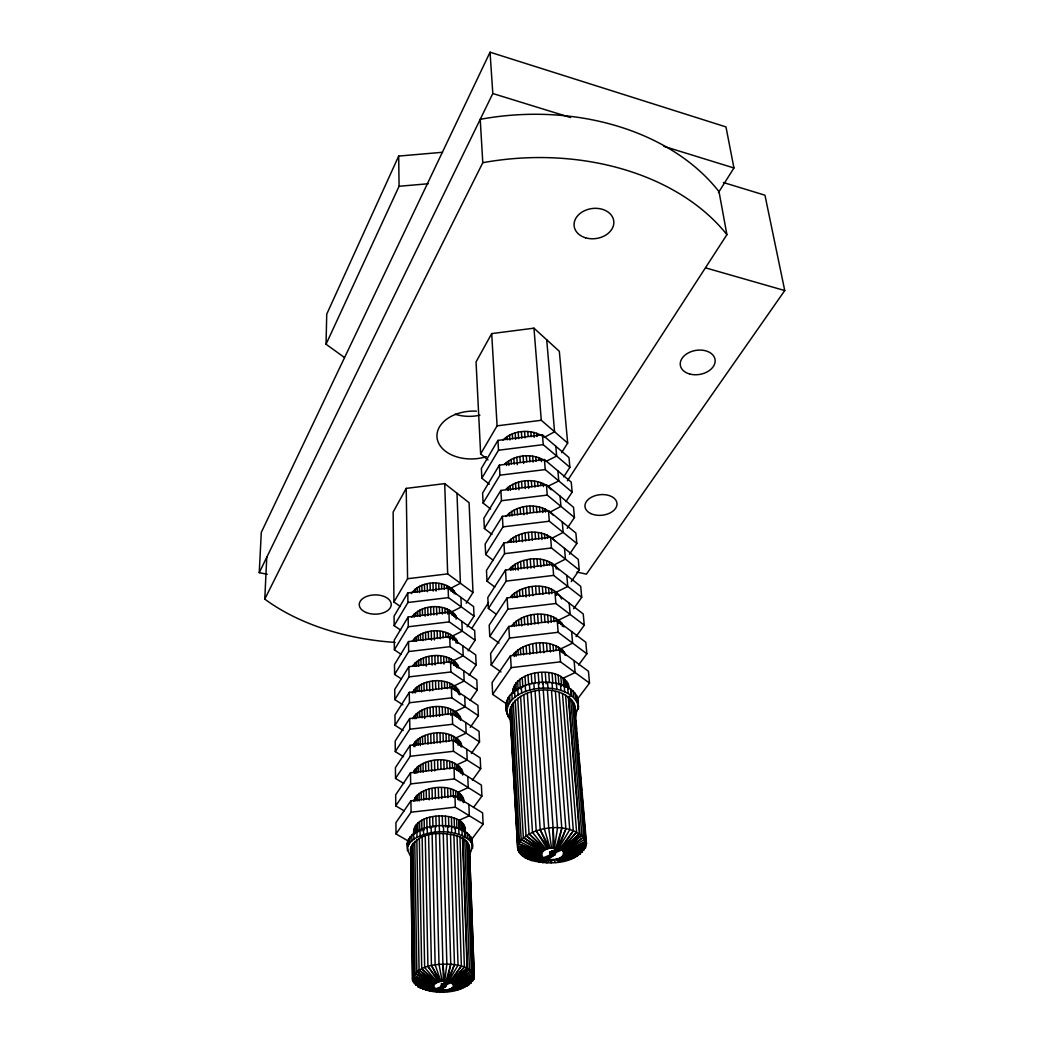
<?xml version="1.0" encoding="UTF-8"?>
<svg xmlns="http://www.w3.org/2000/svg" width="1044" height="1044" viewBox="0 0 1044 1044"><rect width="100%" height="100%" fill="white"/><g stroke="black" fill="none" stroke-linecap="round" stroke-linejoin="round"><path stroke-width="1.5" d="M469.617 854.344C490.315 813.694 387.533 817.7 410.801 856.563M575.492 717.293C580.686 681.536 515.684 682.189 509.916 711.369L517.68 848.146C518.633 854.879 525.484 858.39 531.279 860.386L544.55 858.325L554.077 855.127L554.703 852.061M552.968 848.067C568.145 846.319 565.952 860.687 552.328 859.577C537.164 861.339 539.317 846.958 552.968 848.067L553.111 828.153L543.298 690.606M344.442 357.492L326.041 344.246L326.733 314.153L398.678 156.078L442.512 152.28M459.947 836.91L466.564 841.19L469.343 846.475L474.237 975.931C469.278 995.976 421.959 997.672 412.576 980.225L410.579 848.681C417.991 830.894 444.287 831.298 459.947 836.91L464.41 967.031L450.577 982.065L441.664 984.91L440.973 986.202L444.339 986.867L444.431 983.657M442.969 986.932L443.061 983.748M513.035 690.684C516.284 668.212 566.083 664.545 568.863 688.831M574.526 716.615C600.261 668.16 484.847 672.727 509.498 718.82M506.81 714.109C505.166 683.559 571.59 678.443 578.624 706.631M437.684 989.673C425.534 984.531 445.162 977.81 450.577 982.065C463.81 993.236 427.557 989.621 425.808 989.908L436.666 989.334L443.661 986.932L443.752 983.748M517.602 840.498L518.163 850.26L541.131 854.644L517.68 848.146L509.981 709.072M441.39 983.396L441.468 986.567L435.609 988.903L422.768 988.942L436.666 989.334L445.54 986.528L445.644 983.879M551.597 851.304L551.441 855.297L552.563 855.375L553.333 855.297L553.268 851.212M395.115 642.412A204.467 130.826 -1.2 0 1 264.771 599.125L266.768 557.261M267.238 574.304L259.251 572.66L261.287 532.401L490.041 52.2L725.971 126.911L733.945 167.98L718.468 192.566M442.891 983.735L442.643 986.88L442.552 983.709M578.102 700.615L578.415 709.176M574.631 704.609L586.467 843.369C579.877 864.549 549.392 865.163 531.279 860.386L545.634 858.742M407.617 840.877L407.395 850.756M413.711 801.1C419.74 783.626 461.265 781.46 463.836 802.34M407.695 846.632L410.005 842.586L414.246 838.906C408.635 817.53 436.744 813.367 451.426 817.204C456.385 818.561 462.022 820.728 464.319 825.726C466.59 829.68 461.905 836.857 467.516 838.606C469.983 840.511 472.11 843.095 472.619 846.253M442.212 984.701L447.276 981.282L450.747 964.186L446.949 833.764M410.918 846.814L412.576 980.225L433.286 986.436L413.176 981.921L433.482 986.998M551.167 851.265L551.441 855.297C545.699 853.457 556.791 849.738 557.222 848.315L561.789 828.388L551.506 690.906M463.353 802.575L463.732 799.286M464.358 830.567L464.737 827.318M517.68 848.146L541.183 853.914L517.759 845.953C526.815 824.355 577.567 819.71 586.467 843.369L564.099 853.783L586.258 845.549L563.89 854.501L585.553 847.728L585.279 844.492M446.036 981.138L450.747 964.186C459.151 965.282 471.053 966.614 474.237 975.931L453.931 985.575L474.237 977.68L469.343 846.475M555.865 848.133L561.789 828.388M441.664 984.91L448.437 981.464L454.479 964.591L450.499 834.221M550.593 852.817L558.488 848.563L565.887 828.936L555.395 691.519M552.328 859.577L551.062 862.853L550.88 859.59L546.808 862.879M412.302 693.033C420.575 676.904 455.249 675.559 459.895 694.847M553.79 851.082L554.077 855.127L548.113 859.329L538.626 862.135L554.977 854.723L556.661 848.772M412.732 718.781C421.489 703.095 453.044 701.646 460.809 718.833M444.914 983.552L444.992 986.724L439.968 990.117L432.581 991.265C438.793 989.908 447.993 988.433 447.197 981.164M413.15 745.077C421.906 729.26 456.567 727.59 461.774 746.734M413.594 771.973C422.559 756.039 459.243 754.29 462.844 774.857M447.276 981.282L454.479 964.591M557.222 848.315L565.887 828.936M326.041 344.246L399.082 186.263L398.678 156.078M259.251 572.66L492.807 93.516L490.041 52.2M264.771 599.125L482.785 162.707L480.227 119.329A223.181 164.169 -4.5 0 1 719.016 191.691L726.911 234.665L567.427 480.801M412.576 980.225L433.273 985.849L412.471 978.489L433.391 985.275L412.837 976.727C420.549 964.525 437.723 963.912 450.747 964.186M466.211 603.236L472.997 592.509L469.082 502.712L444.718 483.62L406.22 488.383L393.144 512.056L393.94 601.996L400.4 606.525M561.594 452.665L567.675 443.074L559.323 351.293L533.967 328.168L491.698 333.597L476.051 361.929L480.645 453.918L488.005 459.921M393.94 601.996L407.578 578.728L406.22 488.383M480.645 453.918L497.088 425.835L491.698 333.597M448.437 981.464L458.029 965.191L453.879 834.9M467.164 626.791L474.028 616.117L473.611 606.616L448.137 588.072L407.786 592.927L394.071 616.13L394.162 625.643L400.674 630.132M563.721 476.873L569.88 467.32L568.993 457.546L542.449 434.839L497.936 440.398L481.375 468.43L481.858 478.204L489.297 484.194M411.336 593.605C420.706 579.759 447.406 578.833 455.954 593.958M394.162 625.643L407.93 602.492L407.786 592.927M481.858 478.204L498.51 450.225L497.936 440.398M558.488 848.563L569.75 829.732L559.049 692.381M468.13 650.83L475.085 640.22L474.655 630.524L448.933 612.123L408.152 616.991L394.28 640.063L394.371 649.786L400.948 654.236M565.9 501.642L572.138 492.115L571.238 482.132L544.42 459.543L499.384 465.128L482.602 493.055L483.098 503.064L490.628 509.015M411.727 617.278C421.306 603.51 448.033 602.505 456.802 617.578M394.371 649.786L408.295 626.765L408.152 616.991M483.098 503.064L499.972 475.177L499.384 465.128M469.121 675.377L476.155 664.845L475.725 654.927L449.729 636.683L408.517 641.577L394.502 664.506L394.593 674.437L401.248 678.835M567.218 528.342L574.448 517.498L573.521 507.28L546.43 484.821L500.859 490.432L483.868 518.255L484.377 528.499L491.972 534.397M412.132 641.46C421.88 627.483 451.165 626.322 458.068 643.404M394.593 674.437L408.674 651.547L408.517 641.577M484.377 528.499L501.459 500.728L500.859 490.432M470.139 700.433L477.252 689.98L476.808 679.853L450.551 661.779L408.896 666.685L394.723 689.471L394.815 699.597L402.88 704.844M569.489 554.26L576.823 543.48L575.87 533.014L548.478 510.699L502.373 516.349L485.147 544.041L485.682 554.521L493.355 560.393M412.537 666.137C422.494 652.278 451.804 650.986 458.968 668.016M394.815 699.597L409.052 676.877L408.896 666.685M485.682 554.521L502.986 526.881L502.373 516.349M470.283 727.342L478.374 715.662L477.917 705.326L451.399 687.409L409.287 692.342L394.958 714.97L395.05 725.319L403.193 730.5M571.277 581.573L579.237 570.076L578.259 559.362L550.593 537.203L503.926 542.88L486.478 570.442L487.013 581.169L494.778 586.989M395.05 725.319L409.444 702.756L409.287 692.342M487.013 581.169L504.552 553.672L503.926 542.88M471.327 753.481L479.522 741.906L479.052 731.335L452.261 713.613L409.679 718.559L395.193 741.018L395.284 751.589L403.519 756.717M573.639 608.73L581.717 597.312L580.725 586.337L552.746 564.36L505.505 570.05L487.822 597.468L488.37 608.456L496.226 614.224M471.731 628.488L488.566 602.505M395.284 751.589L409.835 729.208L409.679 718.559M488.37 608.456L506.157 581.116L505.505 570.05M472.397 780.207L480.684 768.723L480.214 757.918L453.135 740.405L410.083 745.364L395.428 767.627L395.519 778.446L403.845 783.496M576.066 636.566L584.262 625.212L583.231 613.963L554.964 592.183L507.136 597.899L489.205 625.147L489.767 636.409L499.032 643.065M395.519 778.446L410.24 756.261L410.083 745.364M489.767 636.409L507.802 609.239L507.136 597.899M457.05 835.8L461.357 966.013L450.577 982.065L442.865 984.57M473.493 807.508L481.884 796.141L481.401 785.101L454.036 767.797L410.488 772.769L395.676 794.836L395.767 805.89L404.185 810.875M578.546 665.067L586.858 653.792L585.814 642.282L557.235 620.697L508.806 626.439L490.628 653.505L491.202 665.041L501.016 671.944M511.064 626.609C522.548 611.105 554.155 608.587 563.93 626.922M395.767 805.89L410.657 783.913L410.488 772.769M491.202 665.041L509.485 638.067L508.806 626.439M562.468 693.529L573.339 830.802L560.798 849.346L551.963 852.4M471.784 839.18L483.098 824.173L482.615 812.884L454.949 795.815L410.918 800.8L395.924 822.646L396.015 833.947L407.617 840.655M576.405 700.498L589.521 683.102L588.451 671.292L559.558 649.929L510.516 655.71L492.076 682.567L492.664 694.39L506.327 703.786M512.761 655.293C524.545 639.92 556.178 637.271 566.279 655.528M396.015 833.947L411.088 812.193L410.918 800.8M492.664 694.39L511.208 667.625L510.516 655.71M723.388 182.517L764.952 195.202L784.749 290.558L586.428 574.148L576.927 572.06M449.572 981.738L461.357 966.013M559.714 848.916L573.339 830.802M443.556 984.505L445.71 984.87L448.15 981.804M552.72 852.322L555.069 852.804L557.796 849.385M464.41 967.031L451.608 982.521L445.71 984.87L445.618 981.686M565.561 694.926L576.601 832.094L561.881 849.92L555.069 852.804L554.782 848.759M505.896 516.545C517.276 503.586 541.497 501.955 553.242 515.227M507.449 542.619C519.077 529.713 543.363 528.029 555.356 541.236M509.054 569.306C521.152 556.139 547.8 554.233 558.67 569.776M510.699 596.646C523.109 583.27 552.498 581.09 561.633 599.008M555.069 852.804L558.07 849.529M445.71 984.87L448.385 981.947M576.601 832.094L560.798 849.346L551.219 852.556M568.249 696.531L579.433 833.608L562.586 850.377L581.899 835.291L570.598 698.332M462.492 838.175L467.073 968.206L452.287 982.887L469.448 969.524L464.763 839.611M502.986 439.968C512.982 430.245 529.804 428.823 541.758 435.674M504.461 464.306C514.64 454.584 531.553 453.174 543.689 459.973M579.433 833.608L561.881 849.92L579.838 833.882L568.641 696.831L571.59 695.461L571.094 689.418M467.073 968.206L451.608 982.521L467.477 968.427L462.87 838.41L465.454 837.288L465.246 831.52M505.975 489.192C516.349 479.483 533.353 478.087 545.66 484.834M572.451 700.302L583.831 837.144L563.721 851.643L585.227 839.128L573.782 702.403M466.564 841.19L471.34 970.998L453.409 983.879L472.762 972.564L467.934 842.873M583.831 837.144L563.238 850.99L581.899 835.291L573.091 839.911M471.34 970.998L452.913 983.357L469.448 969.524L461.513 973.726M440.033 991.8L442.486 990.312L443.883 991.748L443.791 990.286M548.113 859.329L542.632 862.644L549.457 859.512M414.246 838.906C429.358 830.111 449.325 829.341 465.05 837.014M544.172 437.462L554.573 431.772L546.717 339.822M468.86 844.648L473.728 974.235L453.931 985.001L474.237 975.931M547.826 486.334L558.762 480.945L557.914 470.922M550.162 512.043L560.941 506.392L574.448 517.498M552.25 538.078L563.16 532.44L576.823 543.48M453.735 984.44L473.728 974.235M554.39 564.739L565.443 559.127L579.237 570.076M564.021 852.348L586.102 841.229L564.165 853.052L586.467 843.369M474.237 977.68L453.801 986.149L473.78 979.429L473.467 971.351M439.968 990.117L436.248 991.643L441.194 990.26M552.524 851.317L552.563 855.375L544.55 858.325L528.029 859.134L543.428 857.763L550.188 854.892L549.992 852.204M473.78 979.429L453.487 986.724L472.801 981.138M585.553 847.728L563.473 855.206L584.275 849.868M453.018 987.285L471.405 982.795L452.404 987.807L469.578 984.375L451.661 988.303L467.307 985.849L450.786 988.759L464.684 987.219L449.794 989.164L461.748 988.42M562.899 855.897L582.526 851.93L562.155 856.563L580.333 853.888L561.267 857.163L577.645 855.715L560.25 857.737L574.591 857.398L559.114 858.233L571.198 858.86M534.828 861.391L546.847 859.095M497.088 425.835L541.288 420.288L567.675 443.074M498.51 450.225L543.232 444.653L569.88 467.32M499.972 475.177L545.216 469.578L572.138 492.115M501.459 500.728L547.239 495.104L560.941 506.392L560.067 496.148M502.986 526.881L549.314 521.23L563.16 532.44L562.259 521.948M504.552 553.672L551.454 547.983L565.443 559.127L564.517 548.374M407.578 578.728L447.667 573.887L472.997 592.509M506.157 581.116L553.633 575.401L581.717 597.312M407.93 602.492L448.45 597.625L474.028 616.117M507.802 609.239L555.865 603.497L584.262 625.212M408.295 626.765L449.246 621.885L475.085 640.22M509.485 638.067L558.149 632.299L586.858 653.792M408.674 651.547L450.055 646.654L476.155 664.845M409.052 676.877L450.891 671.971L477.252 689.98M511.208 667.625L560.497 661.831L589.521 683.102M409.444 702.756L451.739 697.823L478.374 715.662M409.835 729.208L452.6 724.262L479.522 741.906M410.24 756.261L453.487 751.288L480.684 768.723M410.657 783.913L454.401 778.928L481.884 796.141M411.088 812.193L455.328 807.195L483.098 824.173M399.082 186.263L428.236 183.757M429.097 990.691L438.806 989.934M531.696 857.542L522.653 856.08L542.749 857.307L525.184 857.698L543.428 857.763L524.714 857.437M448.698 989.516L458.525 989.477L447.55 989.816L455.08 990.338L446.323 990.038L451.452 991.017M522.653 856.08L542.097 856.693L520.656 854.266L541.601 856.054L519.155 852.322M425.613 988.081L417.678 986.528L434.957 988.537L420.093 987.807L435.609 988.903L419.649 987.611M417.678 986.528L434.317 988.055L415.734 985.105L433.821 987.546L414.233 983.565M557.848 858.664L567.518 860.152L556.543 859.016L563.616 861.209L555.173 859.29L559.519 862.018M518.163 850.26L541.288 855.349M705.77 267.916L784.749 290.558M517.759 845.953L541.379 853.196L518.359 843.761L510.529 706.762M492.807 93.516L570.598 117.541M663.932 146.356L733.945 167.98M518.359 843.761L541.784 852.478L519.52 841.594L511.612 704.491M412.837 976.727L433.691 984.701L413.724 975.005L411.754 844.974M445.057 990.195L447.68 991.474M413.019 843.187L415.055 973.308L434.761 983.605L416.83 971.69L414.716 841.477M513.178 702.286L521.191 839.493L543.089 851.121L523.344 837.471L515.201 700.185M415.055 973.308L434.147 984.14M521.191 839.493L542.345 851.787M416.83 971.69L435.505 983.122L419.075 970.163L416.843 839.872M523.344 837.471L543.963 850.508L525.993 835.591L517.707 698.214M419.075 970.163L436.379 982.652L421.698 968.767L419.336 838.397M525.993 835.591L544.981 849.933L529.06 833.843L520.591 696.413M421.698 968.767L437.371 982.247L424.66 967.514L422.141 837.092M548.113 486.608L551.167 489.806M529.06 833.843L546.129 849.438L532.479 832.316L523.814 694.821M545.829 461.474L556.648 456.071L555.813 446.284M425.26 835.957L427.936 966.418L439.641 981.582L431.433 965.517L428.588 835.017M527.351 693.438L536.238 830.972L548.713 848.628L540.218 829.863L531.122 692.303M427.936 966.418L438.48 981.882M536.238 830.972L547.395 848.981M431.433 965.517L440.855 981.347L435.152 964.813L432.125 834.3M540.218 829.863L550.097 848.354L544.42 829.027L535.089 691.441M553.751 859.473L555.304 862.553M552.915 850.873L554.194 855.075M414.168 829.197L414.742 832.407M509.916 711.369L511.025 724.993M442.147 981.19L439.015 964.33L435.792 833.83M551.532 848.159L548.766 828.453L539.187 690.88M444.157 981.334L444.574 984.544L444.483 981.36M552.824 851.278L553.333 855.297M552.054 851.33L552.563 855.375M439.498 833.569L442.917 964.056L444.731 981.086L446.858 964.017L443.256 833.543M577.71 698.097L578.232 704.113M566.827 575.44L567.766 586.454L556.582 592.039L556.817 595.08M569.202 603.171L570.154 614.446L558.827 620.019L559.075 623.124M571.616 631.581L572.608 643.143L561.124 648.689L561.372 651.874M574.109 660.708L575.113 672.558L563.473 678.078L564.713 691.78M576.771 695.63L577.28 701.659M575.27 693.281L575.779 699.31M573.234 691.076L573.73 697.118M575.766 720.543L576.458 728.66M576.862 733.527L577.541 741.645M577.815 744.894L578.637 754.629M578.898 757.879L579.72 767.627M579.994 770.864L580.673 778.994M580.947 782.23L581.625 790.347M582.043 795.228L582.722 803.345M583.126 808.213L583.805 816.33M584.079 819.579L584.757 827.696M585.175 832.564L585.854 840.681M570.663 689.079L571.172 695.121M568.68 684.851L568.941 688.035M567.936 682.933L568.458 689.314M567.675 687.278L568.158 693.32M562.024 623.111L562.285 626.217M564.36 651.743L564.621 654.927M566.761 681.106L567.27 687.474M556.008 566.096L556.256 569.058M560.484 621.35L560.732 624.469M562.807 650.007L563.055 653.192M565.182 679.383L565.822 687.37M443.4 983.748L443.661 986.932M556.269 591.778L556.504 594.806M558.501 619.744L558.749 622.863M560.798 648.415L561.059 651.613M563.16 677.804L563.799 685.791M533.967 328.168L541.288 420.288M542.449 434.839L543.232 444.653M544.42 459.543L545.216 469.578M546.43 484.821L547.239 495.104M548.478 510.699L549.314 521.23M550.593 537.203L551.454 547.983M552.746 564.36L553.633 575.401M554.964 592.183L555.865 603.497M557.235 620.697L558.149 632.299M559.558 649.929L560.497 661.831M551.845 563.003L552.08 565.965M556.217 618.309L556.465 621.428M558.488 647.006L558.749 650.19M560.824 676.408L561.581 685.999M560.458 684.446L560.928 690.502M541.275 458.668L541.51 461.644M543.219 483.542L543.454 486.582M545.203 509.002L545.451 512.108M547.239 535.063L547.487 538.247M549.327 561.737L549.562 564.713M551.454 589.077L551.819 593.631M553.646 617.069L554.012 621.754M555.891 645.779L556.256 650.569M558.188 675.194L558.932 684.786M556.387 683.481L556.843 689.536M444.091 983.709L444.339 986.867M536.733 433.273L536.981 436.496M538.613 457.598L538.834 460.561M540.518 482.472L540.753 485.512M542.475 507.932L542.841 512.604M544.485 534.006L544.851 538.782M546.534 560.693L546.873 565.156M548.635 588.046L549.105 594.127M550.788 616.051L551.271 622.289M552.994 644.761L553.49 651.156M555.264 674.202L555.995 683.794M533.889 432.438L534.254 437.279M535.729 456.763L536.068 461.226M537.608 481.649L537.947 486.217M539.526 507.123L539.878 511.795M541.497 533.197L541.98 539.578M543.519 559.897L543.963 565.835M545.581 587.25L546.051 593.331M547.708 615.281L548.296 623.072M549.875 644.004L550.475 651.991M552.093 673.445L552.824 683.05M552.054 682.789L552.511 688.857M530.861 431.838L531.226 436.679M532.675 456.163L533.106 462.114M534.515 481.062L534.972 487.143M536.407 506.536L536.864 512.774M538.339 532.623L538.808 539.004M540.322 559.323L540.87 566.748M542.345 586.689L542.919 594.297M544.433 614.72L545.007 622.511M546.56 643.456L547.147 651.443M548.739 672.91L549.457 682.515M547.578 682.463L548.022 688.518M547.447 690.606L557.496 828.127L554.429 848.041L553.111 828.153M527.755 431.511L528.107 436.353M529.517 455.85L529.947 461.8M531.331 480.749L531.774 486.83M533.184 506.236L533.641 512.46M535.076 532.323L535.546 538.704M537.021 559.036L537.556 566.461M539.017 586.402L539.565 594.01M541.053 614.433L541.614 622.237M543.141 643.169L543.833 652.774M545.281 672.636L546.09 683.846M555.186 849.046L555.617 853.261M542.984 682.437L543.415 688.492M524.584 431.459L525.041 437.932M526.307 455.797L526.737 461.748M528.081 480.71L528.629 488.318M529.895 506.196L530.339 512.421M531.761 532.283L532.323 540.257M533.667 559.01L534.293 567.923M535.611 586.376L536.146 593.984M537.608 614.42L538.273 623.777M539.657 643.156L540.335 652.761M541.758 672.623L542.554 683.833M554.299 849.842L554.69 854.879M521.387 431.681L521.83 438.141M523.083 456.019L523.605 463.458M524.819 480.919L525.354 488.54M526.594 506.418L527.142 514.209M528.408 532.505L528.969 540.492M530.274 559.232L530.9 568.145M532.179 586.611L532.818 595.732M534.136 614.655L534.789 624.012M536.146 643.404L536.812 652.996M538.195 672.871L538.978 684.081M550.619 852.452L550.801 855.153M538.378 682.75L538.808 688.818M549.627 851.904L549.823 854.605M518.216 432.164L518.659 438.624M519.886 456.515L520.29 462.453M521.582 481.414L522 487.509M523.318 506.901L523.853 514.705M525.093 533.001L525.641 540.988M526.92 559.728L527.533 568.641M528.786 587.106L529.412 596.241M530.704 615.151L531.344 624.508M532.662 643.9L533.314 653.492M534.672 673.367L535.324 682.985M533.862 683.389L534.267 689.458M515.175 432.908L515.606 439.38M516.806 457.259L517.302 464.697M518.463 482.158L518.972 489.78M520.173 507.658L520.578 513.883M521.909 533.745L522.444 541.732M523.697 560.471L524.192 567.91M525.524 587.85L526.124 596.985M527.39 615.895L528.016 625.252M529.308 644.644L529.947 654.236M531.279 674.111L531.918 683.729M529.452 684.342L529.856 690.41M512.265 433.899L512.591 438.754M513.857 458.238L514.248 464.188M515.488 483.15L515.893 489.244M517.158 508.637L517.563 514.875M518.855 534.737L519.273 541.118M520.604 561.463L521.087 568.889M522.391 588.829L522.887 596.437M524.232 616.873L524.74 624.677M526.111 645.61L526.633 653.609M528.029 675.09L528.655 684.694M509.55 435.126L509.863 439.968M511.116 459.464L511.403 463.927M512.708 484.364L512.995 488.931M514.34 509.863L514.64 514.535M516.01 535.95L516.415 542.332M517.72 562.664L518.202 570.089M519.468 590.03L519.86 596.124M521.269 618.074L521.765 625.878M523.109 646.81L523.618 654.81M525.001 676.277L525.615 685.882M525.236 685.608L525.628 691.676M507.071 436.549L507.28 439.785M508.611 460.887L508.885 465.35M510.177 485.799L510.451 490.354M511.769 511.273L512.069 515.945M513.413 537.36L513.713 542.149M515.083 564.073L515.462 570.024M516.806 591.439L517.185 597.52M518.568 619.47L518.959 625.708M520.369 648.207L520.773 654.601M522.222 677.66L522.822 687.265M521.321 687.148L521.7 693.203M506.379 462.518L506.562 465.493M507.906 487.404L508.102 490.458M509.485 512.891L509.681 516.01M511.09 538.978L511.286 542.162M512.748 565.678L513.022 570.128M514.431 593.031L514.718 597.599M516.167 621.063L516.454 625.734M517.928 649.786L518.229 654.575M519.755 679.226L520.343 688.818M510.725 567.44L510.907 570.402M512.395 594.78L512.578 597.821M514.092 622.798L514.287 625.917M515.84 651.508L516.127 656.298M517.628 680.949L518.111 688.936M517.733 688.909L518.098 694.978M514.105 653.348L514.287 656.532M515.866 682.763L516.349 690.75M514.509 684.694L514.888 691.089M514.562 690.919L514.927 696.987M513.609 686.665L513.974 693.059M513.1 688.675L513.374 693.464M511.821 693.125L512.173 699.18M509.55 695.461L509.903 701.516M511.312 729.873L512.043 742.897M512.421 749.396L513.165 762.42M513.439 767.301L514.183 780.312M514.457 785.192L515.201 798.203M515.566 804.715L516.219 816.095M516.584 822.607L517.328 835.618M507.828 697.927L508.167 703.969M507.71 713.509L507.88 716.523M506.64 700.459L506.979 706.501M506.027 703.03L506.275 711.616M410.579 848.681L410.67 850.547M407.212 842.939L407.317 845.014M472.384 842.573L472.606 848.315M471.849 838.476L472.084 844.231M470.831 836.505L471.053 842.26M456.972 493.238L460.404 583.27L451.204 588.02L451.321 591.165M460.952 597.416L461.317 606.942L452.013 611.68L452.13 614.89M461.866 621.389L462.244 631.124L452.835 635.848L452.939 638.798M462.805 645.884L463.184 655.815L453.683 660.513L453.84 665.028M463.758 670.887L464.149 681.04L454.545 685.712L454.701 690.332M464.737 696.439L465.141 706.814L455.419 711.46L455.576 716.184M465.741 722.552L466.146 733.149L456.319 737.769L456.489 742.597M466.759 749.227L467.177 760.071L457.233 764.665L457.442 770.642M467.803 776.514L468.221 787.607L458.172 792.161L458.433 799.795M468.873 804.415L469.304 815.755L459.138 820.284L459.451 829.432M469.291 834.613L469.513 840.368M469.278 859.878L469.774 872.81M470.309 887.348L470.805 900.267M471.353 914.805L471.888 929.343M472.436 943.88L472.867 955.195M467.294 832.851L467.516 838.606M554.886 851.969L554.977 854.723M460.404 717.163L460.521 720.308M461.357 743.419L461.461 746.63M462.322 770.25L462.479 774.713M463.314 797.681L463.471 802.249M464.319 825.726L464.541 831.807M456.058 615.908L456.163 619.118M456.92 640.037L457.024 642.987M457.794 664.676L457.911 667.677M458.694 689.836L458.864 694.443M459.621 715.545L459.738 718.69M460.561 741.814L460.73 746.63M461.526 768.658L461.683 773.134M462.505 796.115L462.675 800.683M463.51 824.173L463.784 831.794M454.114 590.669L454.218 593.814M454.949 614.316L455.053 617.526M455.797 638.458L455.954 642.882M456.672 663.11L456.828 667.625M457.559 688.283L457.729 692.89M458.473 714.005L458.642 718.716M459.399 740.287L459.569 745.103M460.352 767.157L460.561 773.121M461.317 794.614L461.539 800.722M462.309 822.711L462.583 830.319M461.996 829.823L462.192 835.591M452.691 589.168L452.809 592.313M453.514 612.828L453.631 616.038M454.362 636.971L454.453 639.92M455.21 661.635L455.367 666.15M456.084 686.835L456.254 691.441M456.985 712.569L457.155 717.28M457.898 738.865L458.12 745.285M458.838 765.748L459.047 771.712M459.791 793.231L460.052 800.852M460.769 821.328L461.083 830.476M450.93 587.785L451.034 590.93M451.726 611.458L451.843 614.668M452.548 635.613L452.704 640.037M453.396 660.291L453.54 664.806M454.244 685.49L454.401 690.11M455.119 711.238L455.288 715.962M456.019 737.56L456.176 742.375M456.933 764.456L457.142 770.42M457.872 791.952L458.133 799.587M458.825 820.075L459.138 829.223M458.773 828.597L458.968 834.378M448.907 586.558L449.011 589.703M449.69 610.231L449.794 613.441M450.499 634.4L450.643 638.824M451.308 659.09L451.465 663.606M452.143 684.303L452.3 688.923M453.005 710.064L453.161 714.788M453.879 736.398L454.036 741.214M454.766 763.308L454.962 769.284M455.68 790.817L455.876 796.924M456.606 818.953L456.92 828.114M444.718 483.62L447.667 573.887M448.137 588.072L448.45 597.625M448.933 612.123L449.246 621.885M449.729 636.683L450.055 646.654M450.551 661.779L450.891 671.971M451.399 687.409L451.739 697.823M452.261 713.613L452.6 724.262M453.135 740.405L453.487 751.288M454.036 767.797L454.401 778.928M454.949 795.815L455.328 807.195M455.262 827.592L455.458 833.36M446.662 585.488L446.754 588.633M447.419 609.174L447.576 613.989M448.202 633.356L448.346 637.78M448.998 658.059L449.142 662.575M449.807 683.285L449.951 687.892M450.63 709.046L450.838 715.349M451.478 735.394L451.634 740.209M452.352 762.316L452.535 768.293M453.226 789.838L453.474 797.486M454.14 818L454.479 828.688M444.196 584.614L444.339 589.338M444.927 608.3L445.07 613.128M445.684 632.494L445.814 636.918M446.454 657.198L446.584 661.726M447.237 682.437L447.419 688.596M448.033 708.224L448.228 714.514M448.855 734.571L449.05 741.005M449.69 761.507L449.925 768.984M450.551 789.042L450.786 796.689M451.426 817.204L451.752 827.905M451.504 826.835L451.687 832.616M441.534 583.948L441.677 588.659M442.251 607.647L442.447 614.068M442.969 631.842L443.152 637.74M443.713 656.559L443.935 664.088M444.47 681.797L444.653 687.957M445.24 707.584L445.436 713.887M446.036 733.945L446.271 741.997M446.832 760.893L447.067 768.371M447.667 788.442L447.941 797.629M448.502 816.617L448.829 827.318M447.55 826.313L447.719 832.094M438.741 583.466L438.924 589.756M439.42 607.164L439.615 613.598M440.124 631.372L440.333 638.758M440.829 656.089L441.051 663.632M441.56 681.341L441.782 689.053M442.291 707.14L442.526 715.023M443.047 733.514L443.282 741.553M443.831 760.463L444.091 769.441M444.613 788.024L444.888 797.211M445.423 816.212L445.736 826.913M442.917 964.056L443.426 981.099M443.465 826.078L443.622 831.859M435.883 583.218L436.092 591.087M436.536 606.929L436.757 614.955M437.201 631.137L437.397 638.523M437.88 655.854L438.088 663.41M438.571 681.119L438.78 688.818M439.276 706.918L439.537 716.38M440.007 733.293L440.268 742.963M440.738 760.254L440.986 769.232M441.495 787.829L441.795 798.543M442.278 816.016L442.565 826.717M446.153 982.052L446.245 985.223M446.01 981.908L446.101 985.092M445.449 983.344L445.54 986.528M445.083 981.477L445.162 984.662M432.986 583.191L433.182 591.061M433.599 606.903L433.808 614.942M434.239 631.124L434.474 639.985M434.878 655.854L435.126 664.897M435.544 681.106L435.753 688.818M436.222 706.918L436.47 716.38M436.914 733.293L437.162 742.963M437.619 760.267L437.854 769.245M438.336 787.829L438.624 798.556M439.08 816.03L439.459 831.872M441.964 983.592L442.056 986.763M430.076 583.387L430.232 589.69M430.663 607.112L430.859 615.138M431.263 631.32L431.485 640.181M431.877 656.05L432.112 665.106M432.516 681.314L432.738 690.567M433.156 707.127L433.391 716.589M433.808 733.501L434.056 743.171M434.487 760.476L434.748 770.955M435.165 788.05L435.439 798.764M435.87 816.251L436.144 826.952M435.165 826.365L435.309 832.159M427.205 583.818L427.387 591.687M427.766 607.53L427.962 615.568M428.34 631.75L428.51 639.137M428.927 656.48L429.097 664.023M429.528 681.745L429.736 690.997M430.128 707.558L430.35 717.006M430.754 733.932L430.989 743.602M431.394 760.906L431.642 771.385M432.046 788.481L432.294 799.195M432.712 816.682L432.96 827.383M431.12 826.913L431.25 832.707M424.464 584.444L424.608 590.747M424.999 608.169L425.182 616.195M425.534 632.377L425.704 639.763M426.096 657.107L426.291 666.163M426.657 682.371L426.839 690.084M427.244 708.184L427.414 716.067M427.831 734.558L428.053 744.228M428.431 761.533L428.64 770.511M429.058 789.107L429.293 799.821M429.684 817.295L429.932 828.009M427.192 827.722L427.322 833.504M421.854 585.279L421.985 591.583M422.363 608.991L422.494 615.425M422.872 633.212L423.029 640.598M423.407 657.929L423.564 665.485M423.942 683.194L424.099 690.906M424.49 709.006L424.686 718.455M425.052 735.381L425.221 743.432M425.626 762.342L425.808 771.32M426.213 789.916L426.409 799.104M426.813 818.104L427.035 828.805M419.44 586.31L419.571 592.601M419.91 610.022L420.04 616.443M420.406 634.23L420.523 640.129M420.902 658.947L421.032 664.989M421.411 684.211L421.567 691.911M421.933 710.011L422.089 717.88M422.468 736.385L422.637 744.437M423.016 763.334L423.198 772.312M423.564 790.895L423.76 800.082M424.138 819.083L424.36 829.784M423.459 828.766L423.577 834.548M417.248 587.498L417.339 592.222M417.704 611.21L417.796 616.025M418.161 635.418L418.252 639.841M418.644 660.134L418.761 666.163M419.127 685.386L419.244 691.546M419.623 711.173L419.74 717.476M420.132 737.547L420.288 745.586M420.654 764.495L420.797 771.973M421.176 792.044L421.319 799.691M421.724 820.232L421.92 830.92M420.014 830.019L420.132 835.813M415.316 588.855L415.368 592M415.747 612.554L415.799 615.764M416.191 636.749L416.269 641.186M416.647 661.465L416.726 665.994M417.104 686.704L417.195 691.337M417.587 712.504L417.665 717.228M418.07 738.852L418.187 745.285M418.566 765.8L418.67 771.777M419.062 793.336L419.205 800.983M419.584 821.511L419.753 830.672M414.09 614.042L414.142 617.252M414.52 638.236L414.572 641.186M414.951 662.94L415.003 665.955M415.395 688.166L415.486 692.785M415.851 713.952L415.93 718.677M416.321 740.287L416.399 745.116M416.791 767.223L416.895 773.199M417.274 794.758L417.391 800.865M417.77 822.907L417.939 832.068M416.895 831.481L416.987 837.262M413.998 689.719L414.05 692.798M414.442 715.479L414.494 718.624M414.886 741.814L414.964 746.643M415.342 768.736L415.421 773.212M415.812 796.246L415.89 800.839M416.295 824.395L416.425 832.029M413.829 743.432L413.881 746.643M414.272 770.328L414.324 773.317M414.729 797.838L414.781 800.892M415.186 825.961L415.316 833.582M414.507 827.566L414.598 833.66M414.259 830.815L414.298 833.856M411.819 834.913L411.91 840.681M551.754 851.33L551.806 855.362M411.414 863.688L411.845 892.842M412.497 936.572L412.902 964.108M409.927 836.818L410.005 842.586M408.517 838.815L408.596 844.583M462.727 771.881L462.753 773.539M482.785 162.707A228.062 163.647 -4.5 0 1 726.911 234.665M479.914 415.212A34.739 24.051 -2.4 0 1 455.184 414.246M486.373 456.659A35.444 23.908 -2.5 0 1 437.319 439.328A35.444 23.908 -2.5 0 1 476.456 411.166M462.897 838.919L462.844 843.787L462.897 838.919M568.784 700.589L568.693 697.366L568.758 700.602M366.183 612.515A15.999 9.644 -0.4 0 0 391.187 605.207A15.999 9.644 -0.4 0 0 368.362 595.85A15.999 9.644 -0.4 0 0 366.183 612.515M585.593 237.81A19.966 15.125 -7.7 0 0 613.768 221.08A19.966 15.125 -7.7 0 0 582.5 211.788A19.966 15.125 -7.7 0 0 585.593 237.81M590.695 513.531A16.091 10.323 -5.9 0 0 616.795 505.779A16.091 10.323 -5.9 0 0 595.485 495.574A16.091 10.323 -5.9 0 0 590.695 513.531M689.692 374.013A17.591 12.163 -9.7 0 0 715.14 360.284A17.591 12.163 -9.7 0 0 688.257 352.937A17.591 12.163 -9.7 0 0 689.692 374.013"/></g></svg>
